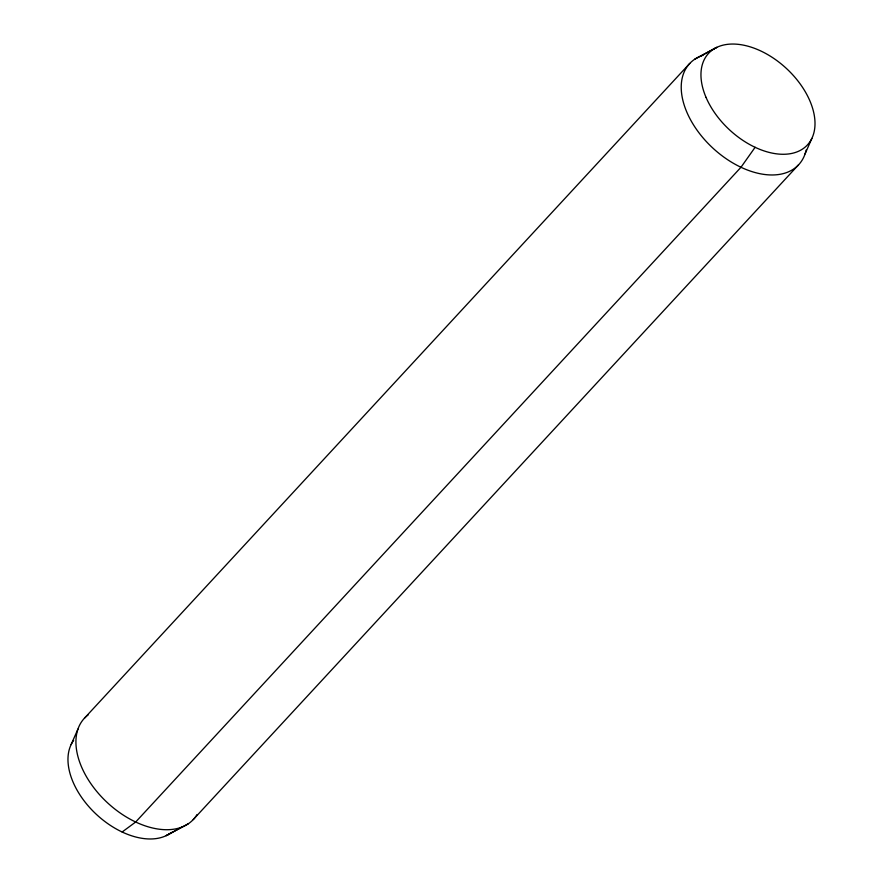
<?xml version="1.0" encoding="UTF-8"?>
<svg xmlns="http://www.w3.org/2000/svg" width="883" height="883" viewBox="0 0 883 883"><rect width="100%" height="100%" fill="white"/><g stroke="black" fill="none" stroke-linecap="round" stroke-linejoin="round"><path stroke-width="1.32" d="M71.137 744.557L77.936 729.093M805.064 153.907L811.863 138.443M755.131 147.284L740.992 167.251L135.695 821.996L122.152 831.996M84.481 718.166L689.766 63.41M193.234 819.59L798.519 164.834M700.34 56.236L716.797 47.351L694.59 59.316M182.66 826.764L166.203 835.649L188.41 823.684M806.168 150A74.36 46.181 42.8 0 1 713.155 148.366A74.36 46.181 42.8 0 1 702.879 55.309M171.401 832.437A67.384 41.854 42.8 0 1 95.883 813.916A67.384 41.854 42.8 0 1 73.631 740.407M197.052 814.545A74.36 46.181 42.8 0 1 107.869 803.122A74.36 46.181 42.8 0 1 88.267 714.8M706.036 97.373A67.384 41.854 42.8 0 0 804.38 147.737A67.384 41.854 42.8 0 0 763.563 52.34A67.384 41.854 42.8 0 0 706.036 97.373"/></g></svg>
